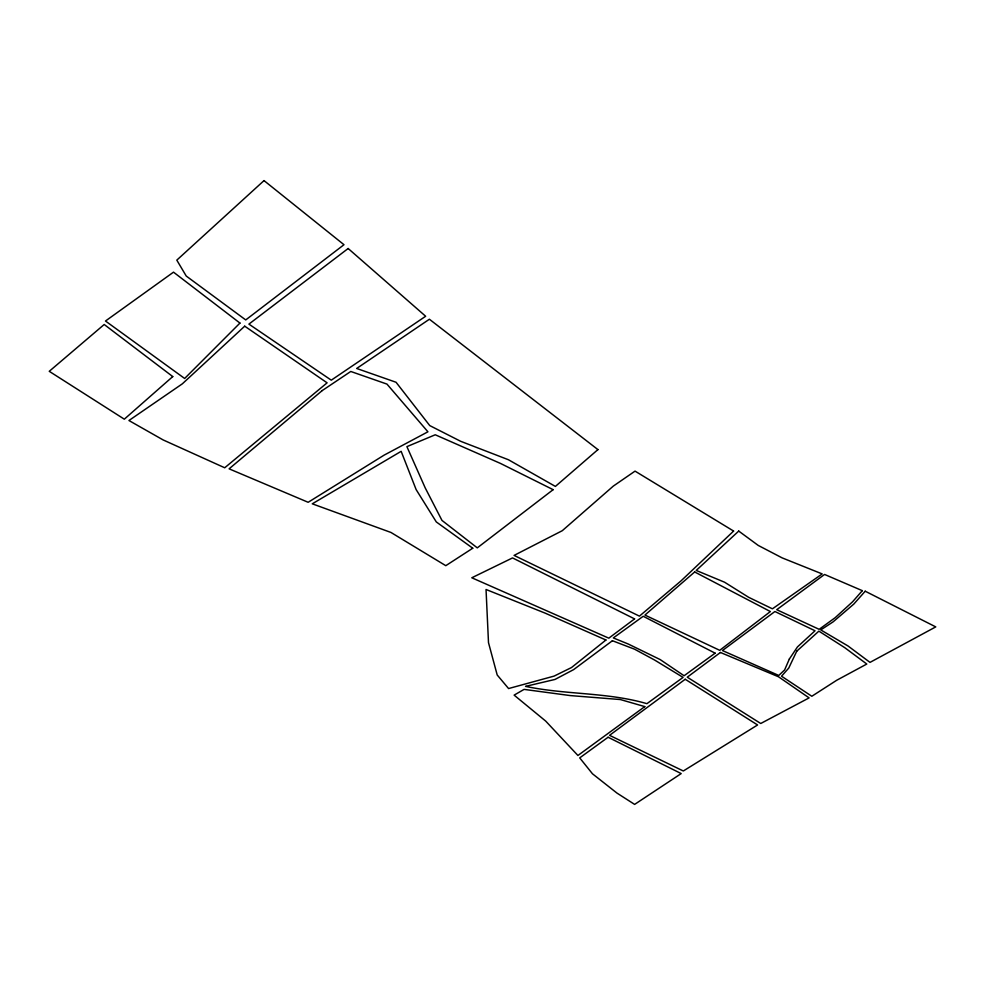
<?xml version="1.0" encoding="UTF-8"?>
<svg xmlns="http://www.w3.org/2000/svg" width="985" height="985" viewBox="0 0 985 985"><rect width="100%" height="100%" fill="white"/><g stroke="black" fill="none" stroke-linecap="round" stroke-linejoin="round"><path stroke-width="1.48" d="M789.342 659.039L784.602 669.972L778.753 675.451L722.424 650.543L774.912 611.513L815.026 630.769L797.468 646.911L789.342 659.039M796.754 651.183L788.751 668.076L781.536 676.215L811.825 696.26L836.745 680.241L866.8 664.038L844.699 647.637L818.88 631.126L796.754 651.183M862.318 590.668L852.579 601.786L835.157 617.706L819.151 629.329L776.734 609.703L824.568 574.452L862.318 590.668M865.212 591.209L853.798 604.088L833.113 621.843L820.764 629.92L848.011 645.975L870.001 662.388L935.75 626.891L865.212 591.209M239.946 323.08L184.651 378.474L105.481 321.024L173.508 272.155L239.946 323.08M733.603 531.063L681.041 580.867L639.437 616.13L514.084 555.405L562.287 530.693L613.347 486.073L635.042 471.125L733.603 531.063M244.711 326.183L182.323 383.842L128.936 420.521L163.128 439.926L224.715 467.776L327.106 382.833L244.711 326.183M738.725 531.075L696.223 570.438L724.566 582.209L748.674 597.316L772.425 608.828L822.192 573.923L782.115 557.867L758.241 545.431L738.725 531.075M264.017 180.6L176.807 260.138L186.239 276.046L245.733 319.928L343.987 244.711L264.017 180.6M172.757 376.578L124.319 419.179L49.25 371.32L104.201 324.496L172.757 376.578M597.932 449.603L555.392 486.418L508.445 459.749L460.685 441.305L429.743 425.582L396.056 382.266L356.681 368.464L429.398 319.238L597.932 449.603M694.684 571.965L644.929 615.071L719.727 650.322L770.381 611.55L694.684 571.965M322.255 390.552L229.099 468.835L308.157 502.288L384.125 455.132L427.921 431.799L386.97 384.101L350.771 371.468L322.255 390.552M605.935 640.016L571.509 667.547L554.136 676.092L508.58 688.552L497.203 674.996L488.498 642.663L486.036 589.486L545.197 613.15L605.935 640.016M553.139 489.668L477.282 547.869L441.982 520.425L425.2 487.87L406.904 446.636L435.247 434.779L500.515 463.442L553.139 489.668M348.161 248.503L248.909 324.114L331.28 380.173L425.655 316.259L348.161 248.503M634.586 618.9L608.816 638.169L471.803 577.776L512.545 557.916L634.586 618.9M612.411 640.73L573.615 669.628L554.974 679.453L525.547 686.373C565.599 694.844 607.462 692.135 646.923 703.672L683.073 677.397L654.631 660.048L634.562 649.189L612.411 640.73M720.429 652.476L687.259 677.188L760.74 723.495L809.104 697.885L778.495 676.769L720.429 652.476M685.215 679.268L609.555 735.339L683.319 770.984L757.588 724.972L685.215 679.268M644.769 706.602L577.924 755.483L545.715 721.106L514.121 695.127L524.082 689.389L570.29 695.582L620.353 699.547L644.769 706.602M715.135 653.166L684.095 675.747L660.159 659.568L628.27 644.03L613.323 637.935L643.217 616.278L715.135 653.166M608.09 737.248L579.709 757.884L592.477 773.791L616.955 793.073L634.623 804.4L681.201 773.582L608.09 737.248M472.763 548.214L445.799 565.673L390.971 532.466L312.282 503.815L401.154 451.327L416.126 489.57L436.306 521.939L472.763 548.214"/></g></svg>
